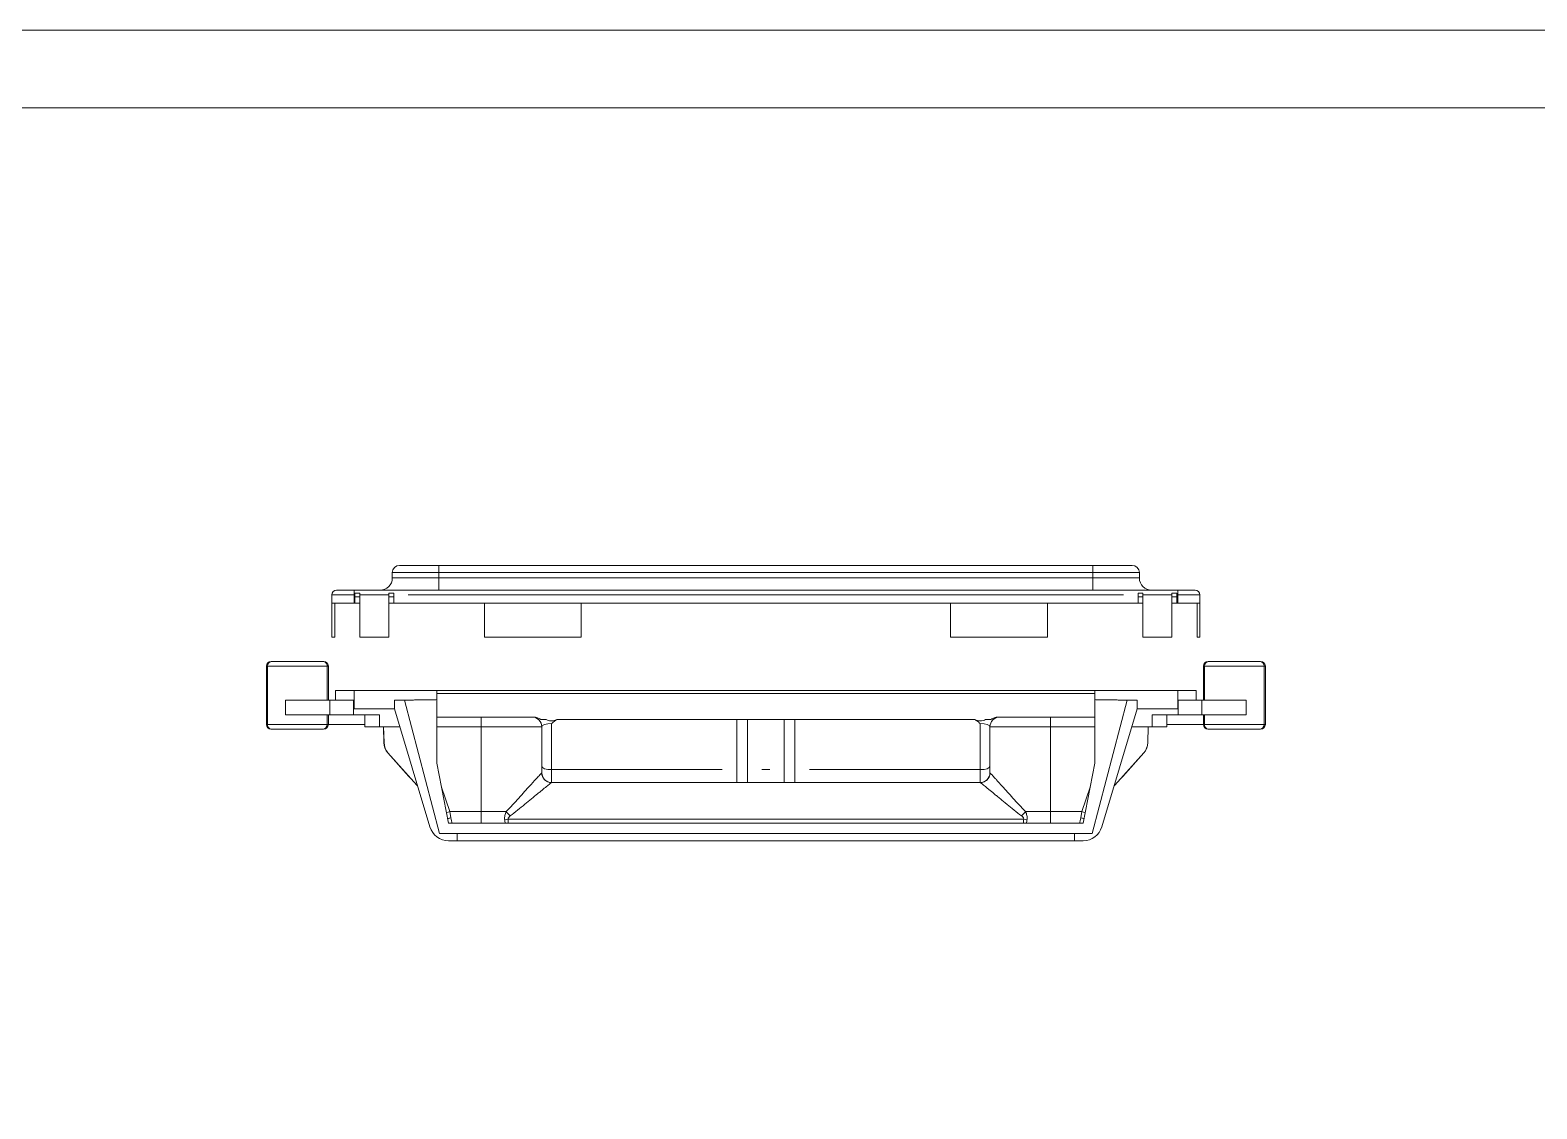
# Model space of a CAD drawing. Header units: millimetres. Extents: x -894 to 2281, y 379 to 1725.
# Drawn here: x 1574.9 to 1885.9, y 1308.5 to 1531 of the extents above; entities that cross this region are included whole.
import ezdxf

# ---------------------------------------------------------------- set-up
doc = ezdxf.new("R2010")
doc.units = ezdxf.units.MM
for name, color, linetype, true_color in [('170', 7, 'Continuous', 0xffffff), ('6', 7, 'Continuous', 0xffffff), ('7', 7, 'Continuous', 0xffffff)]:
    doc.layers.add(name, color=color, linetype=linetype, true_color=true_color)
doc.layers.add('尺寸线层', color=3, linetype='Continuous')
doc.styles.get("Standard").update_dxf_attribs({"font": 'txt', "bigfont": 'gbcbig.shx'})
doc.styles.add('标准', font='txt.shx')
doc.dimstyles.get("Standard").update_dxf_attribs({"dimtxt": 3, "dimasz": 1.5, "dimexe": 0.5, "dimexo": 0.05, "dimgap": 0.3, "dimtad": 1, "dimtih": 1, "dimtoh": 1, "dimzin": 0, "dimdsep": 46, "dimtxsty": 'Standard', "dimcen": 0.09, "dimadec": 1, "dimazin": 0, "dimtfac": 1, "dimtmove": 0, "dimatfit": 3, "dimfxl": 1, "dimtolj": 1, "dimtzin": 0, "dimlwd": 13, "dimlwe": 13, "dimarcsym": 0})
doc.dimstyles.new('小粟', dxfattribs={"dimtxt": 2.5, "dimasz": 1.5, "dimexe": 1, "dimexo": 0.05, "dimgap": 0.3, "dimtad": 1, "dimzin": 0, "dimdsep": 46, "dimtxsty": 'Standard', "dimcen": 0.09, "dimadec": 1, "dimazin": 0, "dimtfac": 1, "dimtmove": 0, "dimatfit": 3, "dimfxl": 1, "dimtolj": 1, "dimtzin": 0, "dimlwd": 13, "dimlwe": 13, "dimarcsym": 0})
doc.dimstyles.new('小粟 Standard', dxfattribs={"dimtxt": 3, "dimasz": 1.5, "dimexe": 1, "dimexo": 0.05, "dimgap": 0.3, "dimtad": 1, "dimzin": 0, "dimdsep": 46, "dimtxsty": 'Standard', "dimcen": 0.09, "dimadec": 1, "dimazin": 0, "dimtfac": 1, "dimtmove": 0, "dimatfit": 3, "dimfxl": 1, "dimtolj": 1, "dimtzin": 0, "dimlwd": 13, "dimlwe": 13, "dimarcsym": 0})

# ---------------------------------------------------------------- blocks, each defined once
blk = doc.blocks.new('*D57')
at = {"layer": 'Defpoints', "color": 0}
for p in [(-396.13, 1420.34), (-406.84, 1284.54), (-396.13, 1284.54), (1659.05, 1138.37), (1865.25, 1138.37), (1865.25, 1089.42)]:
    blk.add_point(p, dxfattribs=at)
at = {"layer": '尺寸线层', "color": 0, "lineweight": 13}
for p, q in [((-396.18, 1420.34), (-407.84, 1420.34)), ((-406.84, 1418.84), (-406.84, 1286.04)), ((-396.18, 1284.54), (-407.84, 1284.54)), ((1659.05, 1138.32), (1659.05, 1088.92)), ((1865.25, 1138.32), (1865.25, 1088.92)), ((1660.55, 1089.42), (1863.75, 1089.42))]:
    blk.add_line(p, q, dxfattribs=at)
at = {"layer": '尺寸线层', "color": 0}
for points in [[(-407.09, 1418.84), (-406.59, 1418.84), (-406.84, 1420.34)], [(-407.09, 1286.04), (-406.59, 1286.04), (-406.84, 1284.54)], [(1660.55, 1089.67), (1660.55, 1089.17), (1659.05, 1089.42)], [(1863.75, 1089.67), (1863.75, 1089.17), (1865.25, 1089.42)]]:
    blk.add_solid(points, dxfattribs=at)
at = {"layer": '尺寸线层', "color": 0, "insert": (-408.64, 1364.24), "char_height": 3, "attachment_point": 5, "rotation": 90}
blk.add_mtext('\\A1;135.80', dxfattribs=at)
at = {"layer": '尺寸线层', "color": 0, "lineweight": -3, "insert": (1762.15, 1091.22), "char_height": 3, "attachment_point": 5, "style": '标准'}
blk.add_mtext('\\A1;206.20', dxfattribs=at)
blk = doc.blocks.new('*D58')
at = {"layer": 'Defpoints', "color": 0}
for p in [(-289.53, 1433.19), (-289.53, 1271.69), (-235.71, 1271.69), (1837.75, 1057.52), (1825.85, 1020.72), (1880.08, 1020.72)]:
    blk.add_point(p, dxfattribs=at)
at = {"layer": '尺寸线层', "color": 0, "lineweight": 13}
for p, q in [((-289.48, 1433.19), (-234.71, 1433.19)), ((-235.71, 1431.69), (-235.71, 1273.19)), ((-289.48, 1271.69), (-234.71, 1271.69)), ((1837.8, 1057.52), (1881.08, 1057.52)), ((1880.08, 1056.02), (1880.08, 1022.22)), ((1825.9, 1020.72), (1881.08, 1020.72))]:
    blk.add_line(p, q, dxfattribs=at)
at = {"layer": '尺寸线层', "color": 0}
for points in [[(-235.96, 1431.69), (-235.46, 1431.69), (-235.71, 1433.19)], [(-235.96, 1273.19), (-235.46, 1273.19), (-235.71, 1271.69)], [(1879.83, 1056.02), (1880.33, 1056.02), (1880.08, 1057.52)], [(1879.83, 1022.22), (1880.33, 1022.22), (1880.08, 1020.72)]]:
    blk.add_solid(points, dxfattribs=at)
at = {"layer": '尺寸线层', "color": 0, "insert": (-237.51, 1352.44), "char_height": 3, "attachment_point": 5, "rotation": 90}
blk.add_mtext('\\A1;161.50', dxfattribs=at)
at = {"layer": '尺寸线层', "color": 0, "lineweight": -3, "insert": (1878.53, 1039.12), "char_height": 2.5, "attachment_point": 5, "rotation": 90, "style": '标准'}
blk.add_mtext('\\A1;36.80', dxfattribs=at)
blk = doc.blocks.new('*D61')
at = {"layer": 'Defpoints', "color": 0}
for p in [(-300.03, 1457.66), (-300.03, 1449.14), (-337.63, 1442.65), (1938.05, 1240.57), (1963.25, 1121.37), (1973.87, 1121.37)]:
    blk.add_point(p, dxfattribs=at)
at = {"layer": '尺寸线层', "color": 0, "lineweight": 13}
for p, q in [((-337.63, 1442.7), (-337.63, 1458.66)), ((-300.03, 1449.19), (-300.03, 1458.66)), ((-336.13, 1457.66), (-301.53, 1457.66)), ((1938.1, 1240.57), (1974.87, 1240.57)), ((1973.87, 1239.07), (1973.87, 1122.87)), ((1963.3, 1121.37), (1974.87, 1121.37))]:
    blk.add_line(p, q, dxfattribs=at)
at = {"layer": '尺寸线层', "color": 0}
for points in [[(-336.13, 1457.91), (-336.13, 1457.41), (-337.63, 1457.66)], [(-301.53, 1457.91), (-301.53, 1457.41), (-300.03, 1457.66)], [(1973.62, 1239.07), (1974.12, 1239.07), (1973.87, 1240.57)], [(1973.62, 1122.87), (1974.12, 1122.87), (1973.87, 1121.37)]]:
    blk.add_solid(points, dxfattribs=at)
at = {"layer": '尺寸线层', "color": 0, "insert": (-318.83, 1459.46), "char_height": 3, "attachment_point": 5, "style": '标准'}
blk.add_mtext('\\A1;37.60%%P0.15', dxfattribs=at)
at = {"layer": '尺寸线层', "color": 0, "lineweight": -3, "insert": (1972.32, 1180.97), "char_height": 2.5, "attachment_point": 5, "rotation": 90, "style": '标准'}
blk.add_mtext('\\A1;119.20', dxfattribs=at)

msp = doc.modelspace()

# ---------------------------------------------------------------- linework, layer by layer
at = {"layer": '170', "color": 7, "linetype": 'Continuous', "lineweight": 13}
msp.add_line((2280.517, 1531.012), (1330.117, 1531.012), dxfattribs=at)
at = {"layer": '170', "color": 7, "linetype": 'Continuous', "lineweight": 18}
msp.add_line((2264.517, 1515.012), (1370.117, 1515.012), dxfattribs=at)
at = {"layer": '6', "color": 155, "linetype": 'Continuous', "lineweight": 13}
for p, q in [((1623.667, 1399.799), (1623.907, 1399.799)), ((1636.227, 1399.799), (1623.907, 1399.799)), ((1623.907, 1399.799), (1623.907, 1387.799)), ((1636.467, 1399.799), (1636.227, 1399.799)), ((1636.227, 1392.799), (1636.227, 1399.799)), ((1817.067, 1399.799), (1817.307, 1399.799)), ((1829.627, 1399.799), (1817.307, 1399.799)), ((1817.307, 1399.799), (1817.307, 1392.799)), ((1829.867, 1399.799), (1829.627, 1399.799)), ((1829.627, 1387.799), (1829.627, 1399.799)), ((1641.767, 1394.799), (1641.767, 1390.999)), ((1811.767, 1390.999), (1811.767, 1394.799)), ((1627.602, 1392.799), (1627.602, 1389.799)), ((1825.932, 1392.799), (1825.932, 1389.799)), ((1623.667, 1387.799), (1623.907, 1387.799)), ((1623.907, 1387.799), (1636.227, 1387.799)), ((1636.227, 1387.799), (1636.227, 1389.799)), ((1636.227, 1387.799), (1636.467, 1387.799)), ((1647.017, 1389.799), (1647.017, 1387.299)), ((1668.017, 1387.299), (1658.867, 1387.299)), ((1668.017, 1389.299), (1668.017, 1387.299)), ((1668.017, 1369.799), (1668.017, 1387.299)), ((1680.517, 1387.299), (1668.017, 1387.299)), ((1682.517, 1387.966), (1682.517, 1378.465)), ((1771.017, 1378.465), (1771.017, 1387.966)), ((1773.017, 1387.299), (1785.517, 1387.299)), ((1785.517, 1389.299), (1785.517, 1387.299)), ((1785.517, 1387.299), (1785.517, 1369.799)), ((1794.667, 1387.299), (1785.517, 1387.299)), ((1806.517, 1387.299), (1806.517, 1389.799)), ((1817.067, 1387.799), (1817.307, 1387.799)), ((1817.307, 1389.799), (1817.307, 1387.799)), ((1817.307, 1387.799), (1829.627, 1387.799)), ((1829.627, 1387.799), (1829.867, 1387.799)), ((1680.515, 1377.799), (1680.517, 1377.799)), ((1682.517, 1378.465), (1717.767, 1378.465)), ((1682.517, 1375.799), (1682.517, 1378.465)), ((1725.967, 1378.465), (1727.567, 1378.465)), ((1735.768, 1378.465), (1771.017, 1378.465)), ((1771.017, 1375.799), (1771.017, 1378.465)), ((1773.017, 1377.799), (1773.019, 1377.799)), ((1659.821, 1374.831), (1661.525, 1369.799)), ((1792.01, 1369.799), (1793.713, 1374.831)), ((1660.833, 1369.565), (1661.525, 1369.799)), ((1661.525, 1369.799), (1661.742, 1368.517)), ((1661.525, 1369.799), (1668.017, 1369.799)), ((1668.017, 1367.399), (1668.017, 1369.799)), ((1668.017, 1369.799), (1673.164, 1369.799)), ((1780.371, 1369.799), (1785.517, 1369.799)), ((1785.517, 1369.799), (1792.01, 1369.799)), ((1785.517, 1367.399), (1785.517, 1369.799)), ((1792.01, 1369.799), (1791.793, 1368.517)), ((1792.701, 1369.565), (1792.01, 1369.799)), ((1673.544, 1368.223), (1779.99, 1368.223))]:
    msp.add_line(p, q, dxfattribs=at)
at = {"layer": '6', "color": 7, "linetype": 'Continuous', "lineweight": 20}
for p, q in [((1623.667, 1387.799), (1623.667, 1399.799)), ((1624.667, 1400.799), (1624.787, 1400.799)), ((1624.787, 1400.799), (1635.347, 1400.799)), ((1635.347, 1400.799), (1635.467, 1400.799)), ((1636.467, 1399.799), (1636.467, 1392.799)), ((1817.067, 1392.799), (1817.067, 1399.799)), ((1818.067, 1400.799), (1818.187, 1400.799)), ((1818.187, 1400.799), (1828.747, 1400.799)), ((1828.747, 1400.799), (1828.867, 1400.799)), ((1829.867, 1399.799), (1829.867, 1387.799)), ((1637.967, 1392.799), (1637.967, 1394.799)), ((1637.967, 1394.799), (1641.767, 1394.799)), ((1641.767, 1394.799), (1658.867, 1394.799)), ((1658.867, 1392.899), (1658.867, 1394.799)), ((1794.667, 1394.799), (1658.868, 1394.799)), ((1794.665, 1394.199), (1658.87, 1394.199)), ((1794.667, 1392.899), (1794.667, 1394.799)), ((1811.767, 1394.799), (1794.667, 1394.799)), ((1811.767, 1394.799), (1815.567, 1394.799)), ((1815.567, 1394.799), (1815.567, 1392.799)), ((1636.767, 1392.799), (1627.602, 1392.799)), ((1636.767, 1392.799), (1641.667, 1392.799)), ((1636.767, 1389.799), (1636.767, 1392.799)), ((1641.667, 1389.799), (1641.667, 1392.799)), ((1641.767, 1390.999), (1641.667, 1390.999)), ((1650.126, 1390.999), (1641.767, 1390.999)), ((1652.188, 1392.799), (1650.126, 1392.799)), ((1650.126, 1390.999), (1650.126, 1392.799)), ((1657.431, 1366.65), (1650.126, 1390.999)), ((1652.188, 1392.799), (1659.403, 1365.299)), ((1658.867, 1392.899), (1658.867, 1379.799)), ((1801.347, 1392.799), (1794.132, 1365.299)), ((1794.667, 1392.899), (1794.667, 1379.799)), ((1796.103, 1366.65), (1803.408, 1390.999)), ((1801.347, 1392.799), (1803.408, 1392.799)), ((1803.408, 1390.999), (1803.408, 1392.799)), ((1803.408, 1390.999), (1811.767, 1390.999)), ((1811.867, 1390.999), (1811.767, 1390.999)), ((1811.867, 1392.799), (1816.767, 1392.799)), ((1811.867, 1389.799), (1811.867, 1392.799)), ((1816.767, 1392.799), (1816.767, 1389.799)), ((1816.767, 1392.799), (1825.932, 1392.799)), ((1627.602, 1389.799), (1636.767, 1389.799)), ((1636.467, 1389.799), (1636.467, 1387.799)), ((1644.017, 1387.799), (1636.467, 1387.799)), ((1636.767, 1389.799), (1641.667, 1389.799)), ((1647.017, 1389.799), (1641.667, 1389.799)), ((1644.017, 1387.299), (1644.017, 1389.799)), ((1647.017, 1387.299), (1644.017, 1387.299)), ((1647.017, 1387.299), (1651.236, 1387.299)), ((1647.909, 1384.042), (1647.824, 1387.299)), ((1647.953, 1384.042), (1647.867, 1387.299)), ((1658.867, 1389.299), (1668.017, 1389.299)), ((1668.017, 1389.299), (1678.517, 1389.299)), ((1678.517, 1389.299), (1678.833, 1389.299)), ((1680.517, 1387.299), (1680.517, 1377.799)), ((1720.767, 1388.799), (1683.636, 1388.799)), ((1720.767, 1388.799), (1722.967, 1388.799)), ((1720.767, 1388.799), (1720.767, 1375.8)), ((1722.967, 1388.799), (1730.567, 1388.799)), ((1722.967, 1375.8), (1722.967, 1388.799)), ((1730.567, 1375.8), (1730.567, 1388.799)), ((1732.767, 1388.799), (1730.567, 1388.799)), ((1732.767, 1388.799), (1732.767, 1375.8)), ((1732.767, 1388.799), (1769.898, 1388.799)), ((1773.017, 1377.799), (1773.017, 1387.299)), ((1774.702, 1389.299), (1775.017, 1389.299)), ((1775.017, 1389.299), (1785.517, 1389.299)), ((1785.517, 1389.299), (1794.667, 1389.299)), ((1806.517, 1387.299), (1802.298, 1387.299)), ((1805.582, 1384.042), (1805.667, 1387.299)), ((1805.625, 1384.042), (1805.711, 1387.299)), ((1806.517, 1389.799), (1811.867, 1389.799)), ((1809.517, 1387.299), (1806.517, 1387.299)), ((1809.517, 1389.799), (1809.517, 1387.299)), ((1809.517, 1387.799), (1817.067, 1387.799)), ((1816.767, 1389.799), (1811.867, 1389.799)), ((1825.932, 1389.799), (1816.767, 1389.799)), ((1817.067, 1387.799), (1817.067, 1389.799)), ((1624.667, 1386.799), (1624.787, 1386.799)), ((1635.347, 1386.799), (1624.787, 1386.799)), ((1635.467, 1386.799), (1635.347, 1386.799)), ((1818.067, 1386.799), (1818.187, 1386.799)), ((1828.747, 1386.799), (1818.187, 1386.799)), ((1828.867, 1386.799), (1828.747, 1386.799)), ((1653.059, 1377.063), (1648.726, 1381.92)), ((1654.709, 1375.263), (1648.769, 1381.92)), ((1798.826, 1375.263), (1804.765, 1381.92)), ((1800.475, 1377.063), (1804.809, 1381.92)), ((1658.867, 1379.799), (1661.249, 1367.399)), ((1794.667, 1379.799), (1792.285, 1367.399)), ((1682.515, 1375.799), (1771.019, 1375.799)), ((1720.767, 1375.8), (1722.967, 1375.8)), ((1730.567, 1375.8), (1732.767, 1375.8)), ((1659.403, 1365.299), (1663.067, 1365.299)), ((1792.285, 1367.399), (1661.249, 1367.399)), ((1663.067, 1363.799), (1663.067, 1365.299)), ((1790.467, 1365.299), (1663.067, 1365.299)), ((1790.467, 1363.799), (1790.467, 1365.299)), ((1794.132, 1365.299), (1790.467, 1365.299)), ((1663.067, 1363.799), (1661.263, 1363.799)), ((1663.067, 1363.799), (1790.467, 1363.799)), ((1790.467, 1363.799), (1792.272, 1363.799))]:
    msp.add_line(p, q, dxfattribs=at)
at = {"layer": '6', "color": 7, "linetype": 'Continuous', "lineweight": 20, "extrusion": (0, 0, -1)}
for centre, radius, start, end in [((-1624.667, 1399.799), 1, 0, 90), ((-1635.467, 1399.799), 1, 90, 180), ((-1818.067, 1399.799), 1, 0, 90), ((-1828.867, 1399.799), 1, 90, 180), ((-1678.517, 1387.299), 2, 90, 180), ((-1818.067, 1387.799), 1, 270, 0), ((-1828.867, 1387.799), 1, 180, 270), ((-1682.517, 1377.799), 2, 270, 0), ((-1771.017, 1377.799), 2, 180, 270)]:
    msp.add_arc(centre, radius, start, end, dxfattribs=at)
at = {"layer": '6', "color": 7, "linetype": 'Continuous', "lineweight": 20}
for centre, radius, start, end in [((1624.667, 1387.799), 1, 180, 270), ((1635.467, 1387.799), 1, 270, 0), ((1775.017, 1387.299), 2, 90, 180), ((1661.263, 1367.799), 4, 196.7, 270), ((1792.272, 1367.799), 4, 270, 343.3)]:
    msp.add_arc(centre, radius, start, end, dxfattribs=at)
at = {"layer": '6', "color": 155, "linetype": 'Continuous', "lineweight": 13}
for centre, major_axis, ratio, start_param, end_param in [((1624.787, 1399.799), (0, -1), 0.88, 3.1415927, 4.712389), ((1635.347, 1399.799), (0, -1), 0.88, 1.5707963, 3.1415927), ((1818.187, 1399.799), (0, 1), 0.88, 0, 1.5707963), ((1828.747, 1399.799), (0, 1), 0.88, 4.712389, 6.2831853), ((1624.787, 1387.799), (0, 1), 0.88, 1.5707963, 3.1415927), ((1635.347, 1387.799), (0, 1), 0.88, 3.1415927, 4.712389), ((1818.187, 1387.799), (0, 1), 0.88, 1.5707963, 3.1415927), ((1828.747, 1387.799), (0, 1), 0.88, 3.1415927, 4.712389), ((1682.515, 1377.799), (0, 2), 0.9998483, 1.5707963, 2.4412385), ((1682.517, 1379.132), (2, 0), 0.3335787, 3.1415927, 4.712389), ((1771.017, 1379.132), (2, 0), 0.3335787, 4.712389, 6.2831853), ((1771.019, 1377.799), (0, -2), 0.9998483, 0.687616, 1.5707963), ((1661.742, 1369.158), (1.894, 0.641), 0.3053052, 4.2465416, 4.6094144), ((1673.987, 1369.799), (-1.339, 1.486), 0.3182115, 1.2916107, 1.9103367), ((1779.547, 1369.799), (-1.339, -1.486), 0.3182115, 1.2312559, 1.849982), ((1791.793, 1369.158), (-1.894, 0.641), 0.3053052, 1.6737709, 2.0366437), ((1673.544, 1369.011), (-1.993, -0.167), 0.3927738, 1.1829369, 1.5378625), ((1779.99, 1369.011), (-1.993, 0.167), 0.3927738, 1.6037301, 1.9586557)]:
    msp.add_ellipse(centre, major_axis=major_axis, ratio=ratio, start_param=start_param, end_param=end_param, dxfattribs=at)
at = {"layer": '6', "color": 155, "linetype": 'Continuous', "lineweight": 13, "extrusion": (0, 0, -1)}
for centre, major_axis, ratio, start_param, end_param in [((1682.517, 1387.299), (2, 0), 0.3335787, 3.1415927, 4.712389), ((1771.017, 1387.299), (2, 0), 0.3335787, 4.712389, 6.2831853), ((1663.636, 1369.799), (0, -4), 0.5, 0.9272871, 1.2444198), ((1789.898, 1369.799), (0, -4), 0.5, 5.0387656, 5.3558982)]:
    msp.add_ellipse(centre, major_axis=major_axis, ratio=ratio, start_param=start_param, end_param=end_param, dxfattribs=at)
at = {"layer": '6', "color": 7, "linetype": 'Continuous', "lineweight": 20, "extrusion": (0, 0, -1)}
for centre, major_axis, start_param, end_param in [((1650.507, 1384.042), (0.311, -2.988), 0.8749524, 1.6603506), ((1650.551, 1384.042), (0.311, -2.988), 0.8749524, 1.6603506), ((1802.984, 1384.042), (-0.311, -2.988), 4.6228348, 5.4082329), ((1803.027, 1384.042), (-0.311, -2.988), 4.6228348, 5.4082329), ((1656.029, 1380.599), (0.518, -4.98), 0.7559522, 0.8749524), ((1657.678, 1378.799), (0.518, -4.98), 0.8125747, 0.8749524), ((1795.857, 1378.799), (-0.518, -4.98), 5.4082329, 5.4706106), ((1797.506, 1380.599), (-0.518, -4.98), 5.4082329, 5.5272331)]:
    msp.add_ellipse(centre, major_axis=major_axis, ratio=0.8636724, start_param=start_param, end_param=end_param, dxfattribs=at)
at = {"layer": '6', "color": 7, "linetype": 'Continuous', "lineweight": 20}
for centre, major_axis, start_param, end_param in [((1682.515, 1377.799), (0, 2), 2.4412382, 3.1415927), ((1771.019, 1377.799), (0, -2), 0, 0.6876159)]:
    msp.add_ellipse(centre, major_axis=major_axis, ratio=0.9998483, start_param=start_param, end_param=end_param, dxfattribs=at)
for points in [[(1652.188, 1392.799), (1658.867, 1392.899)], [(1801.347, 1392.799), (1794.667, 1392.899)]]:
    msp.add_open_spline(points, degree=1, dxfattribs=at)
for points, knots in [([(1678.833, 1389.299), (1679.1, 1389.299), (1679.359, 1389.254), (1679.863, 1389.082), (1680.097, 1388.959), (1680.311, 1388.799)], [0, 0, 0, 0, 0.5, 0.5, 1, 1, 1, 1]), ([(1680.311, 1388.799), (1680.445, 1388.799), (1680.602, 1388.799), (1680.966, 1388.799), (1681.174, 1388.799), (1681.398, 1388.799)], [0, 0, 0, 0, 0.5, 0.5, 1, 1, 1, 1]), ([(1681.398, 1388.799), (1681.578, 1388.728), (1681.759, 1388.657), (1682.036, 1388.575), (1682.13, 1388.552), (1682.321, 1388.52), (1682.42, 1388.511), (1682.71, 1388.511), (1682.899, 1388.547), (1683.274, 1388.656), (1683.455, 1388.727), (1683.636, 1388.799)], [0, 0, 0, 0, 0.25, 0.25, 0.375, 0.375, 0.5, 0.5, 0.75, 0.75, 1, 1, 1, 1]), ([(1683.636, 1388.799), (1683.429, 1388.685), (1683.234, 1388.557), (1682.862, 1388.277), (1682.685, 1388.124), (1682.517, 1387.966)], [0, 0, 0, 0, 0.5, 0.5, 1, 1, 1, 1]), ([(1771.017, 1387.966), (1770.849, 1388.124), (1770.672, 1388.277), (1770.301, 1388.557), (1770.106, 1388.685), (1769.898, 1388.799)], [0, 0, 0, 0, 0.5, 0.5, 1, 1, 1, 1]), ([(1769.898, 1388.799), (1770.078, 1388.728), (1770.259, 1388.657), (1770.536, 1388.575), (1770.63, 1388.552), (1770.821, 1388.52), (1770.92, 1388.511), (1771.21, 1388.511), (1771.399, 1388.547), (1771.774, 1388.656), (1771.955, 1388.727), (1772.136, 1388.799)], [0, 0, 0, 0, 0.25, 0.25, 0.375, 0.375, 0.5, 0.5, 0.75, 0.75, 1, 1, 1, 1]), ([(1772.136, 1388.799), (1772.361, 1388.799), (1772.563, 1388.799), (1772.928, 1388.799), (1773.09, 1388.799), (1773.224, 1388.799)], [0, 0, 0, 0, 0.5, 0.5, 1, 1, 1, 1]), ([(1773.224, 1388.799), (1773.438, 1388.959), (1773.67, 1389.081), (1774.173, 1389.254), (1774.435, 1389.299), (1774.702, 1389.299)], [0, 0, 0, 0, 0.5, 0.5, 1, 1, 1, 1])]:
    msp.add_open_spline(points, degree=3, knots=knots, dxfattribs=at)
at = {"layer": '6', "color": 155, "linetype": 'Continuous', "lineweight": 13}
for points, knots in [([(1673.164, 1369.799), (1674.082, 1370.759), (1674.95, 1371.703), (1676.188, 1373.061), (1676.59, 1373.504), (1677.353, 1374.348), (1677.717, 1374.751), (1678.231, 1375.321), (1678.398, 1375.506), (1678.719, 1375.862), (1678.874, 1376.033), (1679.312, 1376.518), (1679.571, 1376.803), (1679.899, 1377.162), (1679.999, 1377.271), (1680.174, 1377.459), (1680.248, 1377.538), (1680.433, 1377.731), (1680.503, 1377.799), (1680.515, 1377.799)], [0, 0, 0, 0, 0.25, 0.25, 0.375, 0.375, 0.5, 0.5, 0.5625, 0.5625, 0.625, 0.625, 0.75, 0.75, 0.8125, 0.8125, 0.875, 0.875, 1, 1, 1, 1]), ([(1773.019, 1377.799), (1773.031, 1377.799), (1773.102, 1377.731), (1773.291, 1377.533), (1773.367, 1377.452), (1773.542, 1377.264), (1773.641, 1377.156), (1773.86, 1376.917), (1773.979, 1376.786), (1774.239, 1376.5), (1774.379, 1376.345), (1774.818, 1375.859), (1775.139, 1375.504), (1775.655, 1374.932), (1775.833, 1374.734), (1776.199, 1374.328), (1776.389, 1374.119), (1776.965, 1373.482), (1777.362, 1373.044), (1778.59, 1371.698), (1779.453, 1370.758), (1780.371, 1369.799)], [0, 0, 0, 0, 0.125, 0.125, 0.1875, 0.1875, 0.25, 0.25, 0.3125, 0.3125, 0.375, 0.375, 0.5, 0.5, 0.5625, 0.5625, 0.625, 0.625, 0.75, 0.75, 1, 1, 1, 1]), ([(1682.515, 1375.799), (1682.501, 1375.799), (1682.418, 1375.74), (1682.203, 1375.573), (1682.116, 1375.504), (1681.912, 1375.34), (1681.795, 1375.246), (1681.412, 1374.935), (1681.111, 1374.688), (1680.601, 1374.268), (1680.42, 1374.12), (1680.047, 1373.812), (1679.853, 1373.653), (1679.255, 1373.16), (1678.833, 1372.812), (1677.946, 1372.084), (1677.48, 1371.702), (1676.046, 1370.534), (1675.043, 1369.722), (1673.987, 1368.902)], [0, 0, 0, 0, 0.125, 0.125, 0.1875, 0.1875, 0.25, 0.25, 0.375, 0.375, 0.4375, 0.4375, 0.5, 0.5, 0.625, 0.625, 0.75, 0.75, 1, 1, 1, 1]), ([(1779.547, 1368.902), (1778.492, 1369.722), (1777.494, 1370.529), (1776.072, 1371.687), (1775.612, 1372.065), (1774.943, 1372.614), (1774.723, 1372.795), (1774.297, 1373.146), (1774.09, 1373.316), (1773.49, 1373.81), (1773.117, 1374.118), (1772.606, 1374.538), (1772.443, 1374.672), (1772.14, 1374.92), (1772, 1375.034), (1771.745, 1375.241), (1771.63, 1375.334), (1771.426, 1375.498), (1771.337, 1375.568), (1771.117, 1375.74), (1771.034, 1375.799), (1771.019, 1375.799)], [0, 0, 0, 0, 0.25, 0.25, 0.375, 0.375, 0.4375, 0.4375, 0.5, 0.5, 0.625, 0.625, 0.6875, 0.6875, 0.75, 0.75, 0.8125, 0.8125, 0.875, 0.875, 1, 1, 1, 1]), ([(1672.851, 1368.223), (1672.818, 1368.485), (1672.835, 1368.755), (1672.948, 1369.286), (1673.043, 1369.547), (1673.164, 1369.799)], [0, 0, 0, 0, 0.5, 0.5, 1, 1, 1, 1]), ([(1673.987, 1368.902), (1673.874, 1368.814), (1673.766, 1368.718), (1673.638, 1368.551), (1673.601, 1368.491), (1673.55, 1368.361), (1673.538, 1368.293), (1673.544, 1368.223)], [0, 0, 0, 0, 0.5, 0.5, 0.75, 0.75, 1, 1, 1, 1]), ([(1779.99, 1368.223), (1779.997, 1368.293), (1779.985, 1368.361), (1779.933, 1368.492), (1779.897, 1368.551), (1779.769, 1368.718), (1779.661, 1368.814), (1779.547, 1368.902)], [0, 0, 0, 0, 0.25, 0.25, 0.5, 0.5, 1, 1, 1, 1]), ([(1780.371, 1369.799), (1780.491, 1369.547), (1780.587, 1369.286), (1780.7, 1368.755), (1780.717, 1368.485), (1780.683, 1368.223)], [0, 0, 0, 0, 0.5, 0.5, 1, 1, 1, 1])]:
    msp.add_open_spline(points, degree=3, knots=knots, dxfattribs=at)
for points in [[(1672.997, 1367.376), (1672.939, 1367.636), (1672.89, 1367.919), (1672.851, 1368.223)], [(1673.544, 1368.223), (1673.557, 1367.919), (1673.573, 1367.636), (1673.593, 1367.376)], [(1779.942, 1367.376), (1779.961, 1367.636), (1779.977, 1367.919), (1779.99, 1368.223)], [(1780.683, 1368.223), (1780.644, 1367.919), (1780.595, 1367.636), (1780.537, 1367.376)]]:
    msp.add_open_spline(points, degree=3, dxfattribs=at)
at = {"layer": '7', "color": 155, "linetype": 'Continuous', "lineweight": 13}
for p, q in [((1649.667, 1419.099), (1659.267, 1419.099)), ((1659.267, 1419.099), (1659.267, 1420.599)), ((1794.267, 1419.099), (1659.267, 1419.099)), ((1659.267, 1417.999), (1659.267, 1419.099)), ((1794.267, 1419.099), (1794.267, 1420.599)), ((1794.267, 1417.999), (1794.267, 1419.099)), ((1803.867, 1419.099), (1794.267, 1419.099)), ((1641.767, 1414.499), (1641.767, 1415.499)), ((1659.267, 1417.999), (1649.667, 1417.999)), ((1659.267, 1417.999), (1794.267, 1417.999)), ((1659.267, 1415.499), (1659.267, 1417.999)), ((1794.267, 1417.999), (1803.867, 1417.999)), ((1794.267, 1415.499), (1794.267, 1417.999)), ((1811.767, 1414.499), (1811.767, 1415.499)), ((1637.167, 1414.499), (1641.767, 1414.499)), ((1641.767, 1414.499), (1641.947, 1414.499)), ((1641.767, 1414.499), (1641.767, 1412.799)), ((1642.947, 1414.499), (1648.947, 1414.499)), ((1800.587, 1414.499), (1652.947, 1414.499)), ((1810.588, 1414.499), (1804.588, 1414.499)), ((1811.767, 1414.499), (1811.588, 1414.499)), ((1816.367, 1414.499), (1811.767, 1414.499)), ((1811.767, 1414.499), (1811.767, 1412.799))]:
    msp.add_line(p, q, dxfattribs=at)
at = {"layer": '7', "color": 7, "linetype": 'Continuous', "lineweight": 20}
for p, q in [((1649.667, 1419.099), (1649.667, 1417.999)), ((1651.167, 1420.599), (1659.267, 1420.599)), ((1659.267, 1420.599), (1794.267, 1420.599)), ((1802.367, 1420.599), (1794.267, 1420.599)), ((1803.867, 1419.099), (1803.867, 1417.999)), ((1641.767, 1415.499), (1638.167, 1415.499)), ((1641.767, 1415.499), (1811.767, 1415.499)), ((1811.767, 1415.499), (1815.367, 1415.499)), ((1637.167, 1412.799), (1637.167, 1414.499)), ((1641.767, 1412.799), (1637.167, 1412.799)), ((1637.167, 1405.799), (1637.167, 1412.799)), ((1637.767, 1405.799), (1637.767, 1412.799)), ((1641.767, 1412.799), (1641.947, 1412.799)), ((1641.947, 1414.899), (1642.947, 1414.899)), ((1641.947, 1414.499), (1641.947, 1414.899)), ((1641.947, 1412.799), (1641.947, 1414.499)), ((1642.947, 1414.099), (1641.947, 1414.099)), ((1641.947, 1412.799), (1642.947, 1412.799)), ((1642.947, 1414.899), (1642.947, 1414.499)), ((1642.947, 1405.799), (1642.947, 1414.499)), ((1648.947, 1414.899), (1649.947, 1414.899)), ((1648.947, 1414.499), (1648.947, 1414.899)), ((1648.947, 1414.499), (1648.947, 1405.799)), ((1649.947, 1414.099), (1648.947, 1414.099)), ((1648.947, 1412.799), (1649.947, 1412.799)), ((1649.947, 1414.899), (1649.947, 1414.499)), ((1649.947, 1414.499), (1649.947, 1412.799)), ((1803.588, 1412.799), (1649.947, 1412.799)), ((1668.667, 1405.799), (1668.667, 1412.799)), ((1688.667, 1405.799), (1688.667, 1412.799)), ((1764.867, 1405.799), (1764.867, 1412.799)), ((1784.867, 1405.799), (1784.867, 1412.799)), ((1804.587, 1414.099), (1803.587, 1414.099)), ((1803.588, 1414.899), (1804.588, 1414.899)), ((1803.588, 1414.899), (1803.588, 1414.499)), ((1803.588, 1414.499), (1803.588, 1412.799)), ((1804.588, 1412.799), (1803.588, 1412.799)), ((1804.588, 1414.499), (1804.588, 1414.899)), ((1804.588, 1414.499), (1804.588, 1405.799)), ((1810.588, 1414.899), (1811.588, 1414.899)), ((1810.588, 1414.899), (1810.588, 1414.499)), ((1810.588, 1405.799), (1810.588, 1414.499)), ((1810.588, 1414.099), (1811.588, 1414.099)), ((1811.588, 1412.799), (1810.588, 1412.799)), ((1811.588, 1414.499), (1811.588, 1414.899)), ((1811.588, 1412.799), (1811.588, 1414.499)), ((1811.767, 1412.799), (1811.588, 1412.799)), ((1811.767, 1412.799), (1816.367, 1412.799)), ((1815.767, 1405.799), (1815.767, 1412.799)), ((1816.367, 1412.799), (1816.367, 1414.499)), ((1816.367, 1405.799), (1816.367, 1412.799)), ((1637.167, 1405.799), (1637.767, 1405.799)), ((1642.947, 1405.799), (1648.947, 1405.799)), ((1668.667, 1405.799), (1688.667, 1405.799)), ((1784.867, 1405.799), (1764.867, 1405.799)), ((1810.588, 1405.799), (1804.588, 1405.799)), ((1816.367, 1405.799), (1815.767, 1405.799))]:
    msp.add_line(p, q, dxfattribs=at)
for centre, radius, start, end in [((1651.167, 1419.099), 1.5, 90, 180), ((1647.167, 1417.999), 2.5, 270, 0), ((1815.367, 1414.499), 1, 0, 90)]:
    msp.add_arc(centre, radius, start, end, dxfattribs=at)
at = {"layer": '7', "color": 7, "linetype": 'Continuous', "lineweight": 20, "extrusion": (0, 0, -1)}
for centre, radius, start, end in [((-1802.367, 1419.099), 1.5, 90, 180), ((-1638.167, 1414.499), 1, 0, 90), ((-1806.367, 1417.999), 2.5, 270, 0)]:
    msp.add_arc(centre, radius, start, end, dxfattribs=at)

# ---------------------------------------------------------------- dimensions: what is measured, and where the dimension line sits
at = {"layer": '尺寸线层', "lineweight": -3}
for base, p1, p2, picture, middle in [((1973.869, 1121.374), (1938.049, 1240.574), (1963.249, 1121.374), '*D61', (1973.869, 1180.974)), ((1880.084, 1020.719), (1837.748, 1057.519), (1825.848, 1020.719), '*D58', (1880.084, 1039.119))]:
    dim = msp.add_linear_dim(base=base, p1=p1, p2=p2, angle=90, dimstyle='小粟', override={"dimtxsty": '标准'}, dxfattribs=at)
    dim.commit()
    dim.dimension.update_dxf_attribs({"geometry": picture, "text_midpoint": middle, "dimtype": 160})
at = {"layer": '尺寸线层'}
dim = msp.add_linear_dim(base=(-300.031, 1457.656), p1=(-337.631, 1442.651), p2=(-300.031, 1449.144), text='<>%%P0.15', dimstyle='小粟 Standard', override={"dimtxsty": '标准'}, dxfattribs=at)
dim.commit()
dim.dimension.update_dxf_attribs({"geometry": '*D61', "text_midpoint": (-318.831, 1457.656), "dimtype": 160})
for base, p1, p2, picture, middle in [((-235.713, 1271.694), (-289.531, 1433.194), (-289.531, 1271.694), '*D58', (-235.713, 1352.444)), ((-406.843, 1284.544), (-396.126, 1420.344), (-396.126, 1284.544), '*D57', (-406.843, 1364.241))]:
    dim = msp.add_linear_dim(base=base, p1=p1, p2=p2, angle=90, dimstyle='小粟 Standard', dxfattribs=at)
    dim.commit()
    dim.dimension.update_dxf_attribs({"geometry": picture, "text_midpoint": middle, "dimtype": 160})
at = {"layer": '尺寸线层', "lineweight": -3}
dim = msp.add_linear_dim(base=(1865.248, 1089.416), p1=(1659.048, 1138.374), p2=(1865.248, 1138.374), dimstyle='Standard', override={"dimtxsty": '标准'}, dxfattribs=at)
dim.commit()
dim.dimension.update_dxf_attribs({"geometry": '*D57', "text_midpoint": (1762.148, 1091.216)})

doc.saveas('drawing.dxf')
